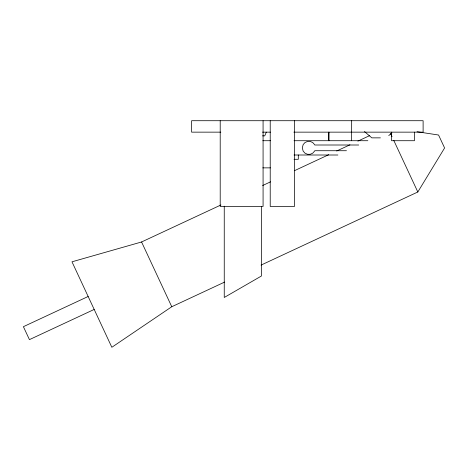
<?xml version="1.0" encoding="UTF-8"?>
<svg xmlns="http://www.w3.org/2000/svg" width="468" height="468" viewBox="0 0 468 468"><rect width="100%" height="100%" fill="white"/><g stroke="black" fill="none" stroke-linecap="round" stroke-linejoin="round"><path stroke-width="0.7" d="M266.315 132.146L264.748 135.86L262.536 135.86M261.062 265.093L417.825 191.991L444.6 147.976L438.563 135.024L417.041 131.736M388.75 135.603L391.909 132.894M224.681 282.058L171.768 306.733L111.84 347.285L71.984 261.811L141.57 241.979L220.943 204.966M262.618 185.533L270.557 181.836M294.366 170.732L328.764 154.692M336.697 150.989L349.929 144.823M357.868 141.12L369.773 135.568M88.154 296.484L23.4 326.682L29.437 339.628L94.191 309.436M220.832 132.146L191.623 132.146L191.623 120.715L423.113 120.715L423.113 132.146L293.84 132.146M262.449 132.146L270.481 132.146M380.402 137.861L371.826 137.861L364.455 131.543M262.805 140.716L270.527 140.716M294.05 140.716L367.842 140.716M358.716 145.004L314.736 145.004L314.555 144.577A6.575 6.575 0 0 0 303.17 144.577L302.293 147.865L303.17 151.146A6.575 6.575 0 0 0 314.555 151.146L314.736 150.719L346.46 150.719M294.021 155.007L337.884 155.007M294.021 159.296L298.303 159.296L298.303 155.007M262.794 167.866L270.44 167.866M390.552 133.509L392.055 136.72M393.758 140.382L417.825 191.991M141.57 241.979L171.768 306.733M414.443 132.146L414.443 140.716L391.581 140.716L391.581 132.146M351.667 120.715L351.644 140.716M294.507 120.715L294.507 206.446L270.217 206.446L270.217 120.715M263.075 120.715L263.075 206.446L220.206 206.446L220.206 120.715M261.401 206.335L261.401 276.026L224.248 297.478L224.248 206.183M328.846 140.716L328.846 132.146L328.823 140.716"/></g></svg>
